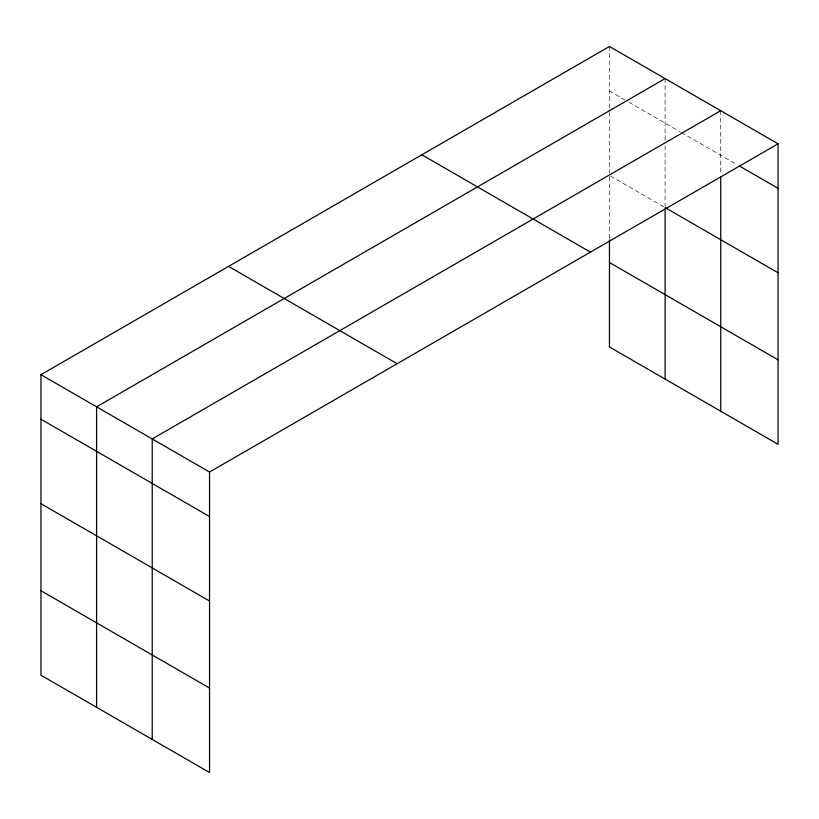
<?xml version="1.0" encoding="UTF-8"?>
<svg xmlns="http://www.w3.org/2000/svg" width="819" height="819" viewBox="0 0 819 819"><rect width="100%" height="100%" fill="white"/><g stroke="black" fill="none" stroke-linecap="round" stroke-linejoin="round"><path stroke-width="0.61" stroke-dasharray="4.09 3.07" d="M609.459 90.991L624.733 99.805M629.094 102.324L680.364 131.92M681.459 132.555L737.264 164.773M610.554 176.095L664.004 206.951M720.73 110.708L720.73 174.14M665.1 78.593L665.1 140.755M665.1 145.802L665.1 206.316M609.459 46.468L609.459 111.159M609.459 112.418L609.459 172.942M609.459 176.72L609.459 238.534"/><path stroke-width="1.23" d="M40.95 374.692L209.541 472.031L209.541 772.532L40.95 675.194L40.95 374.692L609.459 46.468L778.05 143.806L778.05 444.307L609.459 346.969L609.459 239.793M665.1 78.593L96.581 406.818L96.581 707.319M720.73 110.708L152.221 438.933L152.221 739.434M209.541 472.031L778.05 143.806M739.465 166.042L778.05 188.319M665.1 207.586L778.05 272.799M609.459 262.5L778.05 359.828M421.857 154.781L590.438 252.119M228.562 266.38L397.143 363.718M40.95 419.215L209.541 516.543M40.95 503.685L209.541 601.023M40.95 590.724L209.541 688.052M720.73 176.658L720.73 411.21M665.1 208.845L665.1 379.084"/></g></svg>
